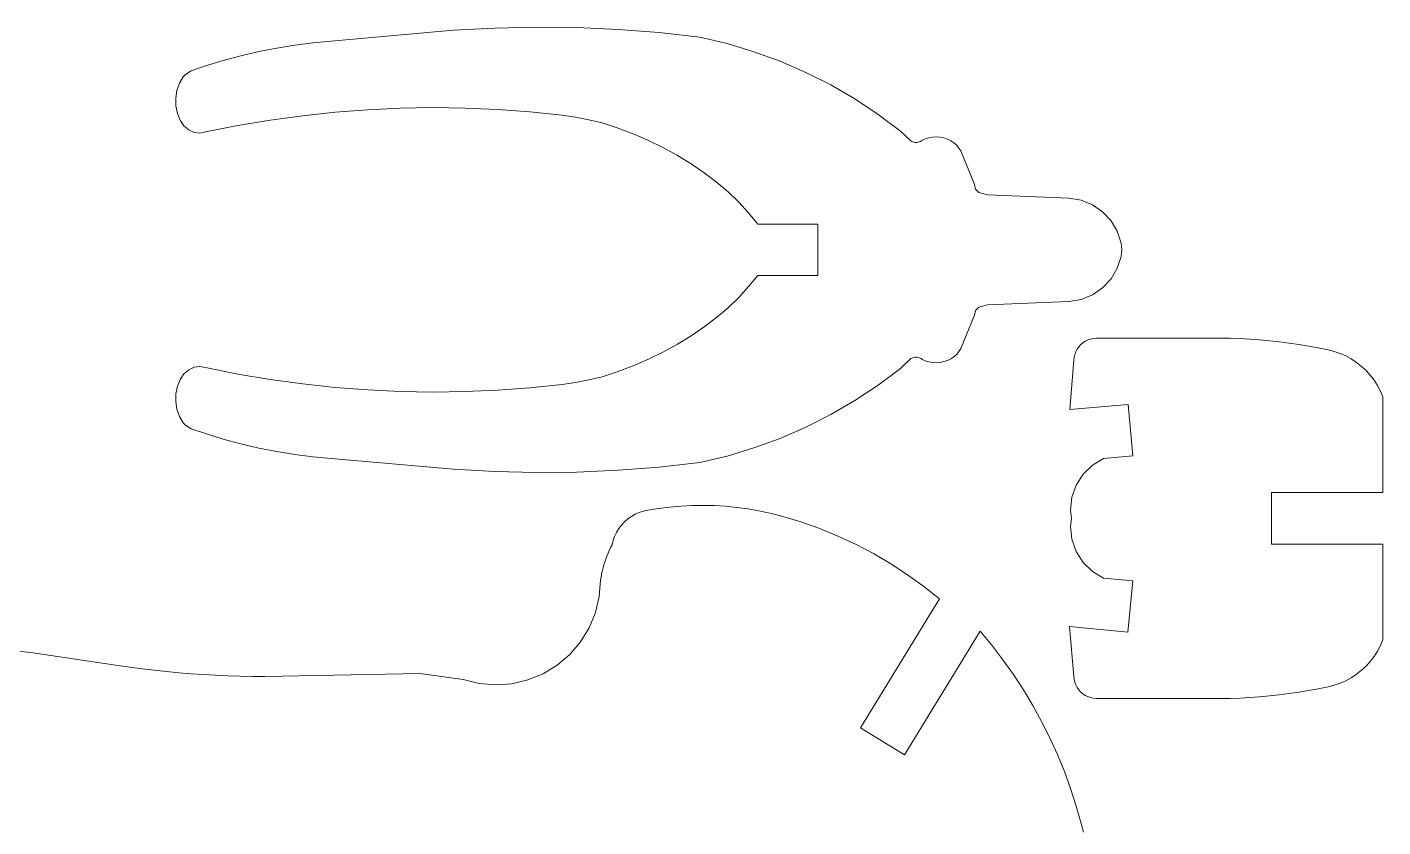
# Model space of a CAD drawing. Header units: millimetres. Extents: x -233 to 120, y -19 to 188.
# Drawn here: x 46 to 115.1, y 142.7 to 183.5 of the extents above; entities that cross this region are included whole.
import ezdxf

# ---------------------------------------------------------------- set-up
doc = ezdxf.new("R2010")
doc.units = ezdxf.units.MM
doc.header["$MEASUREMENT"] = 0
doc.layers.add('Layer 1', color=7, linetype='Continuous')

msp = doc.modelspace()

# ---------------------------------------------------------------- linework, layer by layer
at = {"layer": 'Layer 1', "lineweight": 9}
for points in [[(67.7052, 183.2991), (67.7052, 183.2991), (61.4617, 182.749), (61.4617, 182.749)], [(69.8021, 183.4156), (69.8021, 183.4156), (67.7052, 183.2991), (67.7052, 183.2991)], [(71.9002, 183.4626), (71.9002, 183.4626), (69.8021, 183.4156), (69.8021, 183.4156)], [(73.9979, 183.44), (73.9979, 183.44), (71.9002, 183.4626), (71.9002, 183.4626)], [(76.0931, 183.3479), (76.0931, 183.3479), (73.9979, 183.44), (73.9979, 183.44)], [(78.1842, 183.1863), (78.1842, 183.1863), (76.0931, 183.3479), (76.0931, 183.3479)], [(80.2691, 182.9554), (80.2691, 182.9554), (78.1842, 183.1863), (78.1842, 183.1863)], [(59.6135, 182.5465), (59.6135, 182.5465), (58.6927, 182.397), (58.6927, 182.397)], [(60.5368, 182.6639), (60.5368, 182.6639), (59.6135, 182.5465), (59.6135, 182.5465)], [(61.4617, 182.749), (61.4617, 182.749), (60.5368, 182.6639), (60.5368, 182.6639)], [(81.654, 182.6224), (81.654, 182.6224), (80.2691, 182.9554), (80.2691, 182.9554)], [(83.0174, 182.2101), (83.0174, 182.2101), (81.654, 182.6224), (81.654, 182.6224)], [(56.8623, 182.0021), (56.8623, 182.0021), (55.9545, 181.7571), (55.9545, 181.7571)], [(57.7753, 182.2155), (57.7753, 182.2155), (56.8623, 182.0021), (56.8623, 182.0021)], [(58.6927, 182.397), (58.6927, 182.397), (57.7753, 182.2155), (57.7753, 182.2155)], [(84.3547, 181.7198), (84.3547, 181.7198), (83.0174, 182.2101), (83.0174, 182.2101)], [(54.0404, 181.0472), (54.0404, 181.0472), (54.3215, 181.2293), (54.3215, 181.2293)], [(55.0529, 181.4807), (55.0529, 181.4807), (54.3215, 181.2293), (54.3215, 181.2293)], [(55.9545, 181.7571), (55.9545, 181.7571), (55.0529, 181.4807), (55.0529, 181.4807)], [(85.6615, 181.1532), (85.6615, 181.1532), (84.3547, 181.7198), (84.3547, 181.7198)], [(86.9334, 180.5121), (86.9334, 180.5121), (85.6615, 181.1532), (85.6615, 181.1532)], [(53.7346, 180.6035), (53.7346, 180.6035), (53.6056, 180.2377), (53.6056, 180.2377)], [(53.9224, 180.9212), (53.9224, 180.9212), (53.7346, 180.6035), (53.7346, 180.6035)], [(54.0404, 181.0472), (54.0404, 181.0472), (53.9224, 180.9212), (53.9224, 180.9212)], [(88.1662, 179.7988), (88.1662, 179.7988), (86.9334, 180.5121), (86.9334, 180.5121)], [(53.6056, 180.2377), (53.6056, 180.2377), (53.5424, 179.8445), (53.5424, 179.8445)], [(53.5424, 179.8445), (53.5424, 179.8445), (53.5486, 179.4457), (53.5486, 179.4457)], [(89.3558, 179.0154), (89.3558, 179.0154), (88.1662, 179.7988), (88.1662, 179.7988)], [(53.5486, 179.4457), (53.5486, 179.4457), (53.624, 179.0637), (53.624, 179.0637)], [(53.624, 179.0637), (53.624, 179.0637), (53.7642, 178.7199), (53.7642, 178.7199)], [(61.6731, 179.1258), (61.6731, 179.1258), (60.0162, 178.9479), (60.0162, 178.9479)], [(63.3314, 179.2539), (63.3314, 179.2539), (61.6731, 179.1258), (61.6731, 179.1258)], [(64.9897, 179.3321), (64.9897, 179.3321), (63.3314, 179.2539), (63.3314, 179.2539)], [(66.6469, 179.3604), (66.6469, 179.3604), (64.9897, 179.3321), (64.9897, 179.3321)], [(68.3018, 179.3388), (68.3018, 179.3388), (66.6469, 179.3604), (66.6469, 179.3604)], [(69.953, 179.2672), (69.953, 179.2672), (68.3018, 179.3388), (68.3018, 179.3388)], [(71.5993, 179.1457), (71.5993, 179.1457), (69.953, 179.2672), (69.953, 179.2672)], [(71.5993, 179.1457), (71.5993, 179.1457), (73.2396, 178.9744), (73.2396, 178.9744)], [(53.7642, 178.7199), (53.7642, 178.7199), (53.9614, 178.4335), (53.9614, 178.4335)], [(53.9614, 178.4335), (53.9614, 178.4335), (54.2046, 178.2205), (54.2046, 178.2205)], [(56.7114, 178.4434), (56.7114, 178.4434), (55.0659, 178.1172), (55.0659, 178.1172)], [(58.3619, 178.7204), (58.3619, 178.7204), (56.7114, 178.4434), (56.7114, 178.4434)], [(60.0162, 178.9479), (60.0162, 178.9479), (58.3619, 178.7204), (58.3619, 178.7204)], [(73.922, 178.8724), (73.922, 178.8724), (73.2396, 178.9744), (73.2396, 178.9744)], [(74.6005, 178.7406), (74.6005, 178.7406), (73.922, 178.8724), (73.922, 178.8724)], [(75.2741, 178.5792), (75.2741, 178.5792), (74.6005, 178.7406), (74.6005, 178.7406)], [(75.2741, 178.5792), (75.2741, 178.5792), (76.0472, 178.3241), (76.0472, 178.3241)], [(90.4982, 178.1648), (90.4982, 178.1648), (89.3558, 179.0154), (89.3558, 179.0154)], [(54.2046, 178.2205), (54.2046, 178.2205), (54.4802, 178.0929), (54.4802, 178.0929)], [(54.4802, 178.0929), (54.4802, 178.0929), (54.7728, 178.0578), (54.7728, 178.0578)], [(54.7728, 178.0578), (54.7728, 178.0578), (55.0659, 178.1172), (55.0659, 178.1172)], [(76.8577, 178.0193), (76.8577, 178.0193), (76.0472, 178.3241), (76.0472, 178.3241)], [(77.6431, 177.6826), (77.6431, 177.6826), (76.8577, 178.0193), (76.8577, 178.0193)], [(78.401, 177.3151), (78.401, 177.3151), (77.6431, 177.6826), (77.6431, 177.6826)], [(91.0247, 177.6575), (91.0247, 177.6575), (90.4982, 178.1648), (90.4982, 178.1648)], [(91.0247, 177.6575), (91.0247, 177.6575), (91.0698, 177.6325), (91.0698, 177.6325)], [(91.4915, 177.6302), (91.4915, 177.6302), (91.5371, 177.6547), (91.5371, 177.6547)], [(91.5371, 177.6547), (91.5371, 177.6547), (91.578, 177.6837), (91.578, 177.6837)], [(91.7515, 177.7635), (91.7515, 177.7635), (91.578, 177.6837), (91.578, 177.6837)], [(91.936, 177.8209), (91.936, 177.8209), (91.7515, 177.7635), (91.7515, 177.7635)], [(92.1278, 177.8548), (92.1278, 177.8548), (91.936, 177.8209), (91.936, 177.8209)], [(92.3231, 177.8646), (92.3231, 177.8646), (92.1278, 177.8548), (92.1278, 177.8548)], [(92.518, 177.85), (92.518, 177.85), (92.3231, 177.8646), (92.3231, 177.8646)], [(92.7086, 177.8113), (92.7086, 177.8113), (92.518, 177.85), (92.518, 177.85)], [(92.8912, 177.7493), (92.8912, 177.7493), (92.7086, 177.8113), (92.7086, 177.8113)], [(93.062, 177.6652), (93.062, 177.6652), (92.8912, 177.7493), (92.8912, 177.7493)], [(93.2178, 177.5607), (93.2178, 177.5607), (93.062, 177.6652), (93.062, 177.6652)], [(79.1289, 176.918), (79.1289, 176.918), (78.401, 177.3151), (78.401, 177.3151)], [(91.0698, 177.6325), (91.0698, 177.6325), (91.1189, 177.6125), (91.1189, 177.6125)], [(91.1189, 177.6125), (91.1189, 177.6125), (91.1709, 177.5978), (91.1709, 177.5978)], [(91.1709, 177.5978), (91.1709, 177.5978), (91.2251, 177.5888), (91.2251, 177.5888)], [(91.2251, 177.5888), (91.2251, 177.5888), (91.2802, 177.5856), (91.2802, 177.5856)], [(91.2802, 177.5856), (91.2802, 177.5856), (91.3355, 177.5882), (91.3355, 177.5882)], [(91.3355, 177.5882), (91.3355, 177.5882), (91.3898, 177.5966), (91.3898, 177.5966)], [(91.3898, 177.5966), (91.3898, 177.5966), (91.4421, 177.6107), (91.4421, 177.6107)], [(91.4421, 177.6107), (91.4421, 177.6107), (91.4915, 177.6302), (91.4915, 177.6302)], [(93.3554, 177.4379), (93.3554, 177.4379), (93.2178, 177.5607), (93.2178, 177.5607)], [(93.472, 177.2993), (93.472, 177.2993), (93.3554, 177.4379), (93.3554, 177.4379)], [(93.5654, 177.1475), (93.5654, 177.1475), (93.472, 177.2993), (93.472, 177.2993)], [(94.2631, 175.4409), (94.2631, 175.4409), (93.5654, 177.1475), (93.5654, 177.1475)], [(79.8247, 176.4924), (79.8247, 176.4924), (79.1289, 176.918), (79.1289, 176.918)], [(80.4862, 176.0398), (80.4862, 176.0398), (79.8247, 176.4924), (79.8247, 176.4924)], [(81.1112, 175.5615), (81.1112, 175.5615), (80.4862, 176.0398), (80.4862, 176.0398)], [(81.6979, 175.059), (81.6979, 175.059), (81.1112, 175.5615), (81.1112, 175.5615)], [(82.2444, 174.5339), (82.2444, 174.5339), (81.6979, 175.059), (81.6979, 175.059)], [(94.3158, 175.1953), (94.3158, 175.1953), (94.2631, 175.4409), (94.2631, 175.4409)], [(94.4817, 175.0273), (94.4817, 175.0273), (94.3158, 175.1953), (94.3158, 175.1953)], [(94.4817, 175.0273), (94.4817, 175.0273), (94.9208, 174.9196), (94.9208, 174.9196)], [(99.0773, 174.7435), (99.0773, 174.7435), (94.9208, 174.9196), (94.9208, 174.9196)], [(82.7489, 173.9878), (82.7489, 173.9878), (82.2444, 174.5339), (82.2444, 174.5339)], [(99.6969, 174.6417), (99.6969, 174.6417), (99.0773, 174.7435), (99.0773, 174.7435)], [(100.2797, 174.4078), (100.2797, 174.4078), (99.6969, 174.6417), (99.6969, 174.6417)], [(100.7978, 174.0531), (100.7978, 174.0531), (100.2797, 174.4078), (100.2797, 174.4078)], [(83.2101, 173.4225), (83.2101, 173.4225), (82.7489, 173.9878), (82.7489, 173.9878)], [(101.2267, 173.5945), (101.2267, 173.5945), (100.7978, 174.0531), (100.7978, 174.0531)], [(101.5458, 173.0537), (101.5458, 173.0537), (101.2267, 173.5945), (101.2267, 173.5945)], [(83.2101, 173.4225), (83.2101, 173.4225), (86.2726, 173.4225), (86.2726, 173.4225)], [(86.2726, 170.7975), (86.2726, 170.7975), (86.2726, 173.4225), (86.2726, 173.4225)], [(101.74, 172.4565), (101.74, 172.4565), (101.5458, 173.0537), (101.5458, 173.0537)], [(101.7733, 172.11), (101.7733, 172.11), (101.74, 172.4565), (101.74, 172.4565)], [(101.74, 171.7634), (101.74, 171.7634), (101.5458, 171.1663), (101.5458, 171.1663)], [(101.7733, 172.11), (101.7733, 172.11), (101.74, 171.7634), (101.74, 171.7634)], [(83.2101, 170.7975), (83.2101, 170.7975), (82.7489, 170.2321), (82.7489, 170.2321)], [(83.2101, 170.7975), (83.2101, 170.7975), (86.2726, 170.7975), (86.2726, 170.7975)], [(101.5458, 171.1663), (101.5458, 171.1663), (101.2267, 170.6255), (101.2267, 170.6255)], [(82.7489, 170.2321), (82.7489, 170.2321), (82.2444, 169.6861), (82.2444, 169.6861)], [(100.7978, 170.1668), (100.7978, 170.1668), (100.2797, 169.8121), (100.2797, 169.8121)], [(101.2267, 170.6255), (101.2267, 170.6255), (100.7978, 170.1668), (100.7978, 170.1668)], [(82.2444, 169.6861), (82.2444, 169.6861), (81.6979, 169.161), (81.6979, 169.161)], [(99.0773, 169.4765), (99.0773, 169.4765), (94.9208, 169.3003), (94.9208, 169.3003)], [(99.6969, 169.5783), (99.6969, 169.5783), (99.0773, 169.4765), (99.0773, 169.4765)], [(100.2797, 169.8121), (100.2797, 169.8121), (99.6969, 169.5783), (99.6969, 169.5783)], [(81.1112, 168.6585), (81.1112, 168.6585), (80.4862, 168.1802), (80.4862, 168.1802)], [(81.6979, 169.161), (81.6979, 169.161), (81.1112, 168.6585), (81.1112, 168.6585)], [(94.2631, 168.779), (94.2631, 168.779), (93.5654, 167.0725), (93.5654, 167.0725)], [(94.3158, 169.0246), (94.3158, 169.0246), (94.2631, 168.779), (94.2631, 168.779)], [(94.4817, 169.1927), (94.4817, 169.1927), (94.3158, 169.0246), (94.3158, 169.0246)], [(94.4817, 169.1927), (94.4817, 169.1927), (94.9208, 169.3003), (94.9208, 169.3003)], [(80.4862, 168.1802), (80.4862, 168.1802), (79.8247, 167.7276), (79.8247, 167.7276)], [(79.1289, 167.302), (79.1289, 167.302), (78.401, 166.9049), (78.401, 166.9049)], [(79.8247, 167.7276), (79.8247, 167.7276), (79.1289, 167.302), (79.1289, 167.302)], [(99.6766, 167.2684), (99.6766, 167.2684), (99.7859, 167.3649), (99.7859, 167.3649)], [(99.7859, 167.3649), (99.7859, 167.3649), (99.9063, 167.4469), (99.9063, 167.4469)], [(99.9063, 167.4469), (99.9063, 167.4469), (100.036, 167.5134), (100.036, 167.5134)], [(100.036, 167.5134), (100.036, 167.5134), (100.1729, 167.5632), (100.1729, 167.5632)], [(100.1729, 167.5632), (100.1729, 167.5632), (100.315, 167.5956), (100.315, 167.5956)], [(100.315, 167.5956), (100.315, 167.5956), (100.4601, 167.61), (100.4601, 167.61)], [(106.7873, 167.6104), (106.7873, 167.6104), (100.4601, 167.61), (100.4601, 167.61)], [(107.2911, 167.6016), (107.2911, 167.6016), (106.7873, 167.6104), (106.7873, 167.6104)], [(107.7946, 167.5837), (107.7946, 167.5837), (107.2911, 167.6016), (107.2911, 167.6016)], [(108.2976, 167.5567), (108.2976, 167.5567), (107.7946, 167.5837), (107.7946, 167.5837)], [(108.8002, 167.5205), (108.8002, 167.5205), (108.2976, 167.5567), (108.2976, 167.5567)], [(109.3019, 167.4753), (109.3019, 167.4753), (108.8002, 167.5205), (108.8002, 167.5205)], [(109.8028, 167.4209), (109.8028, 167.4209), (109.3019, 167.4753), (109.3019, 167.4753)], [(110.3026, 167.3575), (110.3026, 167.3575), (109.8028, 167.4209), (109.8028, 167.4209)], [(110.8011, 167.2849), (110.8011, 167.2849), (110.3026, 167.3575), (110.3026, 167.3575)], [(111.2983, 167.2034), (111.2983, 167.2034), (110.8011, 167.2849), (110.8011, 167.2849)], [(78.401, 166.9049), (78.401, 166.9049), (77.6431, 166.5374), (77.6431, 166.5374)], [(91.0247, 166.5625), (91.0247, 166.5625), (91.0698, 166.5875), (91.0698, 166.5875)], [(91.0698, 166.5875), (91.0698, 166.5875), (91.1189, 166.6075), (91.1189, 166.6075)], [(91.1189, 166.6075), (91.1189, 166.6075), (91.1709, 166.6221), (91.1709, 166.6221)], [(91.1709, 166.6221), (91.1709, 166.6221), (91.2251, 166.6312), (91.2251, 166.6312)], [(91.2251, 166.6312), (91.2251, 166.6312), (91.2802, 166.6344), (91.2802, 166.6344)], [(91.2802, 166.6344), (91.2802, 166.6344), (91.3355, 166.6318), (91.3355, 166.6318)], [(91.3355, 166.6318), (91.3355, 166.6318), (91.3898, 166.6233), (91.3898, 166.6233)], [(91.3898, 166.6233), (91.3898, 166.6233), (91.4421, 166.6093), (91.4421, 166.6093)], [(91.4421, 166.6093), (91.4421, 166.6093), (91.4915, 166.5898), (91.4915, 166.5898)], [(91.4915, 166.5898), (91.4915, 166.5898), (91.5371, 166.5653), (91.5371, 166.5653)], [(93.2178, 166.6592), (93.2178, 166.6592), (93.062, 166.5548), (93.062, 166.5548)], [(93.3554, 166.782), (93.3554, 166.782), (93.2178, 166.6592), (93.2178, 166.6592)], [(93.472, 166.9207), (93.472, 166.9207), (93.3554, 166.782), (93.3554, 166.782)], [(93.5654, 167.0725), (93.5654, 167.0725), (93.472, 166.9207), (93.472, 166.9207)], [(99.3351, 166.485), (99.3351, 166.485), (99.3495, 166.63), (99.3495, 166.63)], [(99.3495, 166.63), (99.3495, 166.63), (99.3818, 166.7721), (99.3818, 166.7721)], [(99.3818, 166.7721), (99.3818, 166.7721), (99.4316, 166.9091), (99.4316, 166.9091)], [(99.4316, 166.9091), (99.4316, 166.9091), (99.4981, 167.0388), (99.4981, 167.0388)], [(99.4981, 167.0388), (99.4981, 167.0388), (99.5802, 167.1592), (99.5802, 167.1592)], [(99.5802, 167.1592), (99.5802, 167.1592), (99.6766, 167.2684), (99.6766, 167.2684)], [(111.7939, 167.1128), (111.7939, 167.1128), (111.2983, 167.2034), (111.2983, 167.2034)], [(112.2878, 167.0133), (112.2878, 167.0133), (111.7939, 167.1128), (111.7939, 167.1128)], [(112.5984, 166.9341), (112.5984, 166.9341), (112.2878, 167.0133), (112.2878, 167.0133)], [(112.9012, 166.8292), (112.9012, 166.8292), (112.5984, 166.9341), (112.5984, 166.9341)], [(113.1943, 166.6993), (113.1943, 166.6993), (112.9012, 166.8292), (112.9012, 166.8292)], [(113.4755, 166.5455), (113.4755, 166.5455), (113.1943, 166.6993), (113.1943, 166.6993)], [(53.9614, 165.7864), (53.9614, 165.7864), (54.2046, 165.9994), (54.2046, 165.9994)], [(54.2046, 165.9994), (54.2046, 165.9994), (54.4802, 166.127), (54.4802, 166.127)], [(54.4802, 166.127), (54.4802, 166.127), (54.7728, 166.1621), (54.7728, 166.1621)], [(54.7728, 166.1621), (54.7728, 166.1621), (55.0659, 166.1028), (55.0659, 166.1028)], [(56.7114, 165.7765), (56.7114, 165.7765), (55.0659, 166.1028), (55.0659, 166.1028)], [(75.2741, 165.6408), (75.2741, 165.6408), (76.0472, 165.8958), (76.0472, 165.8958)], [(76.8577, 166.2007), (76.8577, 166.2007), (76.0472, 165.8958), (76.0472, 165.8958)], [(77.6431, 166.5374), (77.6431, 166.5374), (76.8577, 166.2007), (76.8577, 166.2007)], [(90.4982, 166.0552), (90.4982, 166.0552), (89.3558, 165.2045), (89.3558, 165.2045)], [(91.0247, 166.5625), (91.0247, 166.5625), (90.4982, 166.0552), (90.4982, 166.0552)], [(91.5371, 166.5653), (91.5371, 166.5653), (91.578, 166.5362), (91.578, 166.5362)], [(91.7515, 166.4565), (91.7515, 166.4565), (91.578, 166.5362), (91.578, 166.5362)], [(91.936, 166.399), (91.936, 166.399), (91.7515, 166.4565), (91.7515, 166.4565)], [(92.1278, 166.3651), (92.1278, 166.3651), (91.936, 166.399), (91.936, 166.399)], [(92.3231, 166.3554), (92.3231, 166.3554), (92.1278, 166.3651), (92.1278, 166.3651)], [(92.518, 166.37), (92.518, 166.37), (92.3231, 166.3554), (92.3231, 166.3554)], [(92.7086, 166.4087), (92.7086, 166.4087), (92.518, 166.37), (92.518, 166.37)], [(92.8912, 166.4707), (92.8912, 166.4707), (92.7086, 166.4087), (92.7086, 166.4087)], [(93.062, 166.5548), (93.062, 166.5548), (92.8912, 166.4707), (92.8912, 166.4707)], [(99.3351, 166.485), (99.3351, 166.485), (99.1177, 163.9635), (99.1177, 163.9635)], [(113.7428, 166.3687), (113.7428, 166.3687), (113.4755, 166.5455), (113.4755, 166.5455)], [(113.9944, 166.1701), (113.9944, 166.1701), (113.7428, 166.3687), (113.7428, 166.3687)], [(114.2286, 165.9513), (114.2286, 165.9513), (113.9944, 166.1701), (113.9944, 166.1701)], [(114.4437, 165.7136), (114.4437, 165.7136), (114.2286, 165.9513), (114.2286, 165.9513)], [(53.624, 165.1562), (53.624, 165.1562), (53.7642, 165.5), (53.7642, 165.5)], [(53.7642, 165.5), (53.7642, 165.5), (53.9614, 165.7864), (53.9614, 165.7864)], [(58.3619, 165.4995), (58.3619, 165.4995), (56.7114, 165.7765), (56.7114, 165.7765)], [(60.0162, 165.272), (60.0162, 165.272), (58.3619, 165.4995), (58.3619, 165.4995)], [(61.6731, 165.0942), (61.6731, 165.0942), (60.0162, 165.272), (60.0162, 165.272)], [(73.2396, 165.2455), (73.2396, 165.2455), (71.5993, 165.0743), (71.5993, 165.0743)], [(73.922, 165.3475), (73.922, 165.3475), (73.2396, 165.2455), (73.2396, 165.2455)], [(74.6005, 165.4794), (74.6005, 165.4794), (73.922, 165.3475), (73.922, 165.3475)], [(75.2741, 165.6408), (75.2741, 165.6408), (74.6005, 165.4794), (74.6005, 165.4794)], [(89.3558, 165.2045), (89.3558, 165.2045), (88.1662, 164.4212), (88.1662, 164.4212)], [(114.6381, 165.4588), (114.6381, 165.4588), (114.4437, 165.7136), (114.4437, 165.7136)], [(114.8106, 165.1887), (114.8106, 165.1887), (114.6381, 165.4588), (114.6381, 165.4588)], [(53.5424, 164.3755), (53.5424, 164.3755), (53.5486, 164.7743), (53.5486, 164.7743)], [(53.5486, 164.7743), (53.5486, 164.7743), (53.624, 165.1562), (53.624, 165.1562)], [(63.3314, 164.9661), (63.3314, 164.9661), (61.6731, 165.0942), (61.6731, 165.0942)], [(64.9897, 164.8878), (64.9897, 164.8878), (63.3314, 164.9661), (63.3314, 164.9661)], [(66.6469, 164.8595), (66.6469, 164.8595), (64.9897, 164.8878), (64.9897, 164.8878)], [(68.3018, 164.8812), (68.3018, 164.8812), (66.6469, 164.8595), (66.6469, 164.8595)], [(69.953, 164.9528), (69.953, 164.9528), (68.3018, 164.8812), (68.3018, 164.8812)], [(71.5993, 165.0743), (71.5993, 165.0743), (69.953, 164.9528), (69.953, 164.9528)], [(114.9599, 164.9051), (114.9599, 164.9051), (114.8106, 165.1887), (114.8106, 165.1887)], [(115.0851, 164.61), (115.0851, 164.61), (114.9599, 164.9051), (114.9599, 164.9051)], [(115.0851, 159.735), (115.0851, 159.735), (115.0851, 164.61), (115.0851, 164.61)], [(53.6056, 163.9822), (53.6056, 163.9822), (53.5424, 164.3755), (53.5424, 164.3755)], [(53.7346, 163.6165), (53.7346, 163.6165), (53.6056, 163.9822), (53.6056, 163.9822)], [(88.1662, 164.4212), (88.1662, 164.4212), (86.9334, 163.7078), (86.9334, 163.7078)], [(99.1177, 163.9635), (99.1177, 163.9635), (102.1063, 164.225), (102.1063, 164.225)], [(102.1063, 164.225), (102.1063, 164.225), (102.3351, 161.61), (102.3351, 161.61)], [(53.9224, 163.2987), (53.9224, 163.2987), (53.7346, 163.6165), (53.7346, 163.6165)], [(54.0404, 163.1727), (54.0404, 163.1727), (53.9224, 163.2987), (53.9224, 163.2987)], [(54.0404, 163.1727), (54.0404, 163.1727), (54.3215, 162.9906), (54.3215, 162.9906)], [(86.9334, 163.7078), (86.9334, 163.7078), (85.6615, 163.0667), (85.6615, 163.0667)], [(55.0529, 162.7392), (55.0529, 162.7392), (54.3215, 162.9906), (54.3215, 162.9906)], [(55.9545, 162.4629), (55.9545, 162.4629), (55.0529, 162.7392), (55.0529, 162.7392)], [(56.8623, 162.2179), (56.8623, 162.2179), (55.9545, 162.4629), (55.9545, 162.4629)], [(84.3547, 162.5001), (84.3547, 162.5001), (83.0174, 162.0098), (83.0174, 162.0098)], [(85.6615, 163.0667), (85.6615, 163.0667), (84.3547, 162.5001), (84.3547, 162.5001)], [(57.7753, 162.0045), (57.7753, 162.0045), (56.8623, 162.2179), (56.8623, 162.2179)], [(58.6927, 161.8229), (58.6927, 161.8229), (57.7753, 162.0045), (57.7753, 162.0045)], [(59.6135, 161.6734), (59.6135, 161.6734), (58.6927, 161.8229), (58.6927, 161.8229)], [(83.0174, 162.0098), (83.0174, 162.0098), (81.654, 161.5975), (81.654, 161.5975)], [(60.5368, 161.5561), (60.5368, 161.5561), (59.6135, 161.6734), (59.6135, 161.6734)], [(61.4617, 161.471), (61.4617, 161.471), (60.5368, 161.5561), (60.5368, 161.5561)], [(61.4617, 161.471), (61.4617, 161.471), (67.7052, 160.9209), (67.7052, 160.9209)], [(80.2691, 161.2646), (80.2691, 161.2646), (78.1842, 161.0337), (78.1842, 161.0337)], [(81.654, 161.5975), (81.654, 161.5975), (80.2691, 161.2646), (80.2691, 161.2646)], [(100.2737, 161.1387), (100.2737, 161.1387), (99.7999, 160.6772), (99.7999, 160.6772)], [(100.8408, 161.4792), (100.8408, 161.4792), (100.2737, 161.1387), (100.2737, 161.1387)], [(102.3351, 161.61), (102.3351, 161.61), (100.8408, 161.4792), (100.8408, 161.4792)], [(69.8021, 160.8044), (69.8021, 160.8044), (67.7052, 160.9209), (67.7052, 160.9209)], [(71.9002, 160.7574), (71.9002, 160.7574), (69.8021, 160.8044), (69.8021, 160.8044)], [(73.9979, 160.7799), (73.9979, 160.7799), (71.9002, 160.7574), (71.9002, 160.7574)], [(76.0931, 160.8721), (76.0931, 160.8721), (73.9979, 160.7799), (73.9979, 160.7799)], [(78.1842, 161.0337), (78.1842, 161.0337), (76.0931, 160.8721), (76.0931, 160.8721)], [(99.7999, 160.6772), (99.7999, 160.6772), (99.4444, 160.1194), (99.4444, 160.1194)], [(99.4444, 160.1194), (99.4444, 160.1194), (99.2262, 159.495), (99.2262, 159.495)], [(109.3994, 157.11), (109.3994, 157.11), (109.3994, 159.735), (109.3994, 159.735)], [(109.3994, 159.735), (109.3994, 159.735), (115.0851, 159.735), (115.0851, 159.735)], [(78.1717, 158.9248), (78.1717, 158.9248), (78.7361, 158.9957), (78.7361, 158.9957)], [(78.7361, 158.9957), (78.7361, 158.9957), (79.3026, 159.0455), (79.3026, 159.0455)], [(79.3026, 159.0455), (79.3026, 159.0455), (79.8707, 159.0743), (79.8707, 159.0743)], [(79.8707, 159.0743), (79.8707, 159.0743), (80.4394, 159.0819), (80.4394, 159.0819)], [(80.4394, 159.0819), (80.4394, 159.0819), (81.008, 159.0683), (81.008, 159.0683)], [(81.008, 159.0683), (81.008, 159.0683), (81.5758, 159.0337), (81.5758, 159.0337)], [(81.5758, 159.0337), (81.5758, 159.0337), (82.1418, 158.9779), (82.1418, 158.9779)], [(99.2262, 159.495), (99.2262, 159.495), (99.157, 158.8372), (99.157, 158.8372)], [(76.5879, 158.3906), (76.5879, 158.3906), (76.418, 158.2428), (76.418, 158.2428)], [(76.772, 158.5202), (76.772, 158.5202), (76.5879, 158.3906), (76.5879, 158.3906)], [(76.9684, 158.6303), (76.9684, 158.6303), (76.772, 158.5202), (76.772, 158.5202)], [(77.1751, 158.7197), (77.1751, 158.7197), (76.9684, 158.6303), (76.9684, 158.6303)], [(77.3898, 158.7875), (77.3898, 158.7875), (77.1751, 158.7197), (77.1751, 158.7197)], [(77.6104, 158.833), (77.6104, 158.833), (77.3898, 158.7875), (77.3898, 158.7875)], [(77.6104, 158.833), (77.6104, 158.833), (78.1717, 158.9248), (78.1717, 158.9248)], [(82.1418, 158.9779), (82.1418, 158.9779), (82.7054, 158.9011), (82.7054, 158.9011)], [(82.7054, 158.9011), (82.7054, 158.9011), (83.2657, 158.8035), (83.2657, 158.8035)], [(83.822, 158.685), (83.822, 158.685), (83.2657, 158.8035), (83.2657, 158.8035)], [(83.822, 158.685), (83.822, 158.685), (84.3735, 158.546), (84.3735, 158.546)], [(85.3552, 158.2535), (85.3552, 158.2535), (84.3735, 158.546), (84.3735, 158.546)], [(99.157, 158.8372), (99.157, 158.8372), (99.2096, 158.4225), (99.2096, 158.4225)], [(99.1578, 158.0088), (99.1578, 158.0088), (99.2096, 158.4225), (99.2096, 158.4225)], [(76.0108, 157.7067), (76.0108, 157.7067), (75.914, 157.5034), (75.914, 157.5034)], [(76.1279, 157.899), (76.1279, 157.899), (76.0108, 157.7067), (76.0108, 157.7067)], [(76.2641, 158.0783), (76.2641, 158.0783), (76.1279, 157.899), (76.1279, 157.899)], [(76.418, 158.2428), (76.418, 158.2428), (76.2641, 158.0783), (76.2641, 158.0783)], [(86.3217, 157.9144), (86.3217, 157.9144), (85.3552, 158.2535), (85.3552, 158.2535)], [(87.2709, 157.5294), (87.2709, 157.5294), (86.3217, 157.9144), (86.3217, 157.9144)], [(99.228, 157.3527), (99.228, 157.3527), (99.1578, 158.0088), (99.1578, 158.0088)], [(75.7129, 156.931), (75.7129, 156.931), (75.6448, 156.7876), (75.6448, 156.7876)], [(75.7851, 157.0725), (75.7851, 157.0725), (75.7129, 156.931), (75.7129, 156.931)], [(75.8384, 157.2912), (75.8384, 157.2912), (75.7851, 157.0725), (75.7851, 157.0725)], [(75.914, 157.5034), (75.914, 157.5034), (75.8384, 157.2912), (75.8384, 157.2912)], [(88.2006, 157.0994), (88.2006, 157.0994), (87.2709, 157.5294), (87.2709, 157.5294)], [(89.1086, 156.6254), (89.1086, 156.6254), (88.2006, 157.0994), (88.2006, 157.0994)], [(99.4466, 156.7302), (99.4466, 156.7302), (99.228, 157.3527), (99.228, 157.3527)], [(109.3994, 157.11), (109.3994, 157.11), (115.0851, 157.11), (115.0851, 157.11)], [(115.0851, 157.11), (115.0851, 157.11), (115.0851, 152.235), (115.0851, 152.235)], [(75.466, 156.3461), (75.466, 156.3461), (75.4151, 156.1957), (75.4151, 156.1957)], [(75.5214, 156.495), (75.5214, 156.495), (75.466, 156.3461), (75.466, 156.3461)], [(75.581, 156.6422), (75.581, 156.6422), (75.5214, 156.495), (75.5214, 156.495)], [(75.6448, 156.7876), (75.6448, 156.7876), (75.581, 156.6422), (75.581, 156.6422)], [(89.9928, 156.1084), (89.9928, 156.1084), (89.1086, 156.6254), (89.1086, 156.6254)], [(99.8021, 156.1744), (99.8021, 156.1744), (99.4466, 156.7302), (99.4466, 156.7302)], [(75.2555, 155.5812), (75.2555, 155.5812), (75.2268, 155.425), (75.2268, 155.425)], [(75.2887, 155.7365), (75.2887, 155.7365), (75.2555, 155.5812), (75.2555, 155.5812)], [(75.3264, 155.8908), (75.3264, 155.8908), (75.2887, 155.7365), (75.2887, 155.7365)], [(75.3685, 156.0439), (75.3685, 156.0439), (75.3264, 155.8908), (75.3264, 155.8908)], [(75.4151, 156.1957), (75.4151, 156.1957), (75.3685, 156.0439), (75.3685, 156.0439)], [(90.8513, 155.5496), (90.8513, 155.5496), (89.9928, 156.1084), (89.9928, 156.1084)], [(91.6821, 154.9504), (91.6821, 154.9504), (90.8513, 155.5496), (90.8513, 155.5496)], [(100.2756, 155.7149), (100.2756, 155.7149), (99.8021, 156.1744), (99.8021, 156.1744)], [(100.8417, 155.3761), (100.8417, 155.3761), (100.2756, 155.7149), (100.2756, 155.7149)], [(75.1371, 154.4305), (75.1371, 154.4305), (75.2027, 155.2681), (75.2027, 155.2681)], [(75.2268, 155.425), (75.2268, 155.425), (75.2027, 155.2681), (75.2027, 155.2681)], [(92.4831, 154.3121), (92.4831, 154.3121), (91.6821, 154.9504), (91.6821, 154.9504)], [(102.3351, 155.235), (102.3351, 155.235), (100.8417, 155.3761), (100.8417, 155.3761)], [(102.088, 152.6216), (102.088, 152.6216), (102.3351, 155.235), (102.3351, 155.235)], [(74.9408, 153.6135), (74.9408, 153.6135), (75.1371, 154.4305), (75.1371, 154.4305)], [(88.4601, 147.735), (88.4601, 147.735), (92.4831, 154.3121), (92.4831, 154.3121)], [(74.6186, 152.8376), (74.6186, 152.8376), (74.9408, 153.6135), (74.9408, 153.6135)], [(74.1786, 152.1219), (74.1786, 152.1219), (74.6186, 152.8376), (74.6186, 152.8376)], [(99.1013, 152.904), (99.1013, 152.904), (102.088, 152.6216), (102.088, 152.6216)], [(99.3351, 150.36), (99.3351, 150.36), (99.1013, 152.904), (99.1013, 152.904)], [(73.6317, 151.4841), (73.6317, 151.4841), (74.1786, 152.1219), (74.1786, 152.1219)], [(94.558, 152.6735), (94.558, 152.6735), (90.6993, 146.3652), (90.6993, 146.3652)], [(95.1504, 151.9548), (95.1504, 151.9548), (94.558, 152.6735), (94.558, 152.6735)], [(115.0851, 152.235), (115.0851, 152.235), (114.9599, 151.9399), (114.9599, 151.9399)], [(45.4805, 151.6479), (45.4805, 151.6479), (46.1604, 151.588), (46.1604, 151.588)], [(46.1604, 151.588), (46.1604, 151.588), (46.8351, 151.485), (46.8351, 151.485)], [(50.5851, 150.9225), (50.5851, 150.9225), (46.8351, 151.485), (46.8351, 151.485)], [(72.9914, 150.9401), (72.9914, 150.9401), (73.6317, 151.4841), (73.6317, 151.4841)], [(95.7155, 151.2144), (95.7155, 151.2144), (95.1504, 151.9548), (95.1504, 151.9548)], [(114.6381, 151.3861), (114.6381, 151.3861), (114.4437, 151.1313), (114.4437, 151.1313)], [(114.8106, 151.6563), (114.8106, 151.6563), (114.6381, 151.3861), (114.6381, 151.3861)], [(114.8106, 151.6563), (114.8106, 151.6563), (114.9599, 151.9399), (114.9599, 151.9399)], [(50.5851, 150.9225), (50.5851, 150.9225), (51.206, 150.8332), (51.206, 150.8332)], [(51.206, 150.8332), (51.206, 150.8332), (51.828, 150.7517), (51.828, 150.7517)], [(51.828, 150.7517), (51.828, 150.7517), (52.451, 150.6778), (52.451, 150.6778)], [(72.2736, 150.5034), (72.2736, 150.5034), (72.9914, 150.9401), (72.9914, 150.9401)], [(96.2525, 150.4533), (96.2525, 150.4533), (95.7155, 151.2144), (95.7155, 151.2144)], [(114.2286, 150.8937), (114.2286, 150.8937), (113.9944, 150.6748), (113.9944, 150.6748)], [(114.4437, 151.1313), (114.4437, 151.1313), (114.2286, 150.8937), (114.2286, 150.8937)], [(52.451, 150.6778), (52.451, 150.6778), (53.0748, 150.6116), (53.0748, 150.6116)], [(53.0748, 150.6116), (53.0748, 150.6116), (53.6994, 150.5531), (53.6994, 150.5531)], [(53.6994, 150.5531), (53.6994, 150.5531), (54.3246, 150.5024), (54.3246, 150.5024)], [(54.3246, 150.5024), (54.3246, 150.5024), (54.9505, 150.4593), (54.9505, 150.4593)], [(54.9505, 150.4593), (54.9505, 150.4593), (55.5768, 150.424), (55.5768, 150.424)], [(55.5768, 150.424), (55.5768, 150.424), (56.2035, 150.3964), (56.2035, 150.3964)], [(56.2035, 150.3964), (56.2035, 150.3964), (56.8305, 150.3765), (56.8305, 150.3765)], [(56.8305, 150.3765), (56.8305, 150.3765), (57.4577, 150.3644), (57.4577, 150.3644)], [(57.4577, 150.3644), (57.4577, 150.3644), (58.0851, 150.36), (58.0851, 150.36)], [(65.9826, 150.5175), (65.9826, 150.5175), (58.0851, 150.36), (58.0851, 150.36)], [(68.1876, 150.2025), (68.1876, 150.2025), (65.9826, 150.5175), (65.9826, 150.5175)], [(68.1876, 150.2025), (68.1876, 150.2025), (69.0033, 150.0013), (69.0033, 150.0013)], [(69.0033, 150.0013), (69.0033, 150.0013), (69.8405, 149.9306), (69.8405, 149.9306)], [(70.6784, 149.9924), (70.6784, 149.9924), (71.4962, 150.1849), (71.4962, 150.1849)], [(71.4962, 150.1849), (71.4962, 150.1849), (72.2736, 150.5034), (72.2736, 150.5034)], [(96.7606, 149.6727), (96.7606, 149.6727), (96.2525, 150.4533), (96.2525, 150.4533)], [(99.3351, 150.36), (99.3351, 150.36), (99.3495, 150.215), (99.3495, 150.215)], [(99.3495, 150.215), (99.3495, 150.215), (99.3818, 150.0729), (99.3818, 150.0729)], [(99.3818, 150.0729), (99.3818, 150.0729), (99.4316, 149.9359), (99.4316, 149.9359)], [(112.9012, 150.0158), (112.9012, 150.0158), (112.5984, 149.9109), (112.5984, 149.9109)], [(113.1943, 150.1456), (113.1943, 150.1456), (112.9012, 150.0158), (112.9012, 150.0158)], [(113.4755, 150.2995), (113.4755, 150.2995), (113.1943, 150.1456), (113.1943, 150.1456)], [(113.7428, 150.4763), (113.7428, 150.4763), (113.4755, 150.2995), (113.4755, 150.2995)], [(113.9944, 150.6748), (113.9944, 150.6748), (113.7428, 150.4763), (113.7428, 150.4763)], [(69.8405, 149.9306), (69.8405, 149.9306), (70.6784, 149.9924), (70.6784, 149.9924)], [(97.2391, 148.8737), (97.2391, 148.8737), (96.7606, 149.6727), (96.7606, 149.6727)], [(99.4316, 149.9359), (99.4316, 149.9359), (99.4981, 149.8062), (99.4981, 149.8062)], [(99.4981, 149.8062), (99.4981, 149.8062), (99.5802, 149.6858), (99.5802, 149.6858)], [(99.5802, 149.6858), (99.5802, 149.6858), (99.6766, 149.5765), (99.6766, 149.5765)], [(99.6766, 149.5765), (99.6766, 149.5765), (99.7859, 149.4801), (99.7859, 149.4801)], [(99.7859, 149.4801), (99.7859, 149.4801), (99.9063, 149.398), (99.9063, 149.398)], [(99.9063, 149.398), (99.9063, 149.398), (100.036, 149.3316), (100.036, 149.3316)], [(100.036, 149.3316), (100.036, 149.3316), (100.1729, 149.2818), (100.1729, 149.2818)], [(108.8002, 149.3244), (108.8002, 149.3244), (108.2976, 149.2883), (108.2976, 149.2883)], [(109.3019, 149.3697), (109.3019, 149.3697), (108.8002, 149.3244), (108.8002, 149.3244)], [(109.8028, 149.424), (109.8028, 149.424), (109.3019, 149.3697), (109.3019, 149.3697)], [(110.3026, 149.4875), (110.3026, 149.4875), (109.8028, 149.424), (109.8028, 149.424)], [(110.8011, 149.56), (110.8011, 149.56), (110.3026, 149.4875), (110.3026, 149.4875)], [(111.2983, 149.6416), (111.2983, 149.6416), (110.8011, 149.56), (110.8011, 149.56)], [(111.7939, 149.7321), (111.7939, 149.7321), (111.2983, 149.6416), (111.2983, 149.6416)], [(112.2878, 149.8317), (112.2878, 149.8317), (111.7939, 149.7321), (111.7939, 149.7321)], [(112.5984, 149.9109), (112.5984, 149.9109), (112.2878, 149.8317), (112.2878, 149.8317)], [(97.6874, 148.0573), (97.6874, 148.0573), (97.2391, 148.8737), (97.2391, 148.8737)], [(100.1729, 149.2818), (100.1729, 149.2818), (100.315, 149.2494), (100.315, 149.2494)], [(100.315, 149.2494), (100.315, 149.2494), (100.4601, 149.235), (100.4601, 149.235)], [(100.4601, 149.235), (100.4601, 149.235), (106.7873, 149.2346), (106.7873, 149.2346)], [(107.2911, 149.2433), (107.2911, 149.2433), (106.7873, 149.2346), (106.7873, 149.2346)], [(107.7946, 149.2612), (107.7946, 149.2612), (107.2911, 149.2433), (107.2911, 149.2433)], [(108.2976, 149.2883), (108.2976, 149.2883), (107.7946, 149.2612), (107.7946, 149.2612)], [(98.1048, 147.2246), (98.1048, 147.2246), (97.6874, 148.0573), (97.6874, 148.0573)], [(90.6993, 146.3652), (90.6993, 146.3652), (88.4601, 147.735), (88.4601, 147.735)], [(98.4908, 146.377), (98.4908, 146.377), (98.1048, 147.2246), (98.1048, 147.2246)], [(98.8448, 145.5155), (98.8448, 145.5155), (98.4908, 146.377), (98.4908, 146.377)], [(99.1663, 144.6413), (99.1663, 144.6413), (98.8448, 145.5155), (98.8448, 145.5155)], [(99.4548, 143.7557), (99.4548, 143.7557), (99.1663, 144.6413), (99.1663, 144.6413)], [(99.7101, 142.86), (99.7101, 142.86), (99.4548, 143.7557), (99.4548, 143.7557)], [(99.8299, 142.4153), (99.8299, 142.4153), (99.7101, 142.86), (99.7101, 142.86)]]:
    msp.add_open_spline(points, degree=3, dxfattribs=at)

doc.saveas('drawing.dxf')
